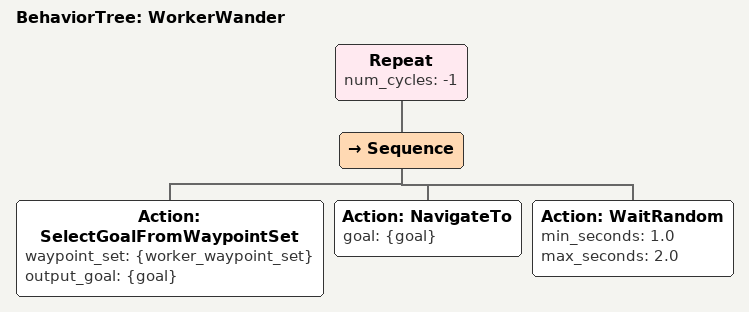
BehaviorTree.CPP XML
<root BTCPP_format="4" main_tree_to_execute="WorkerWander">
  <BehaviorTree ID="WorkerWander">
    <Repeat num_cycles="-1">
      <Sequence>
        <Action ID="SelectGoalFromWaypointSet" waypoint_set="{worker_waypoint_set}" output_goal="{goal}" />
        <Action ID="NavigateTo" goal="{goal}" />
        <Action ID="WaitRandom" min_seconds="1.0" max_seconds="2.0" />
      </Sequence>
    </Repeat>
  </BehaviorTree>
</root>
